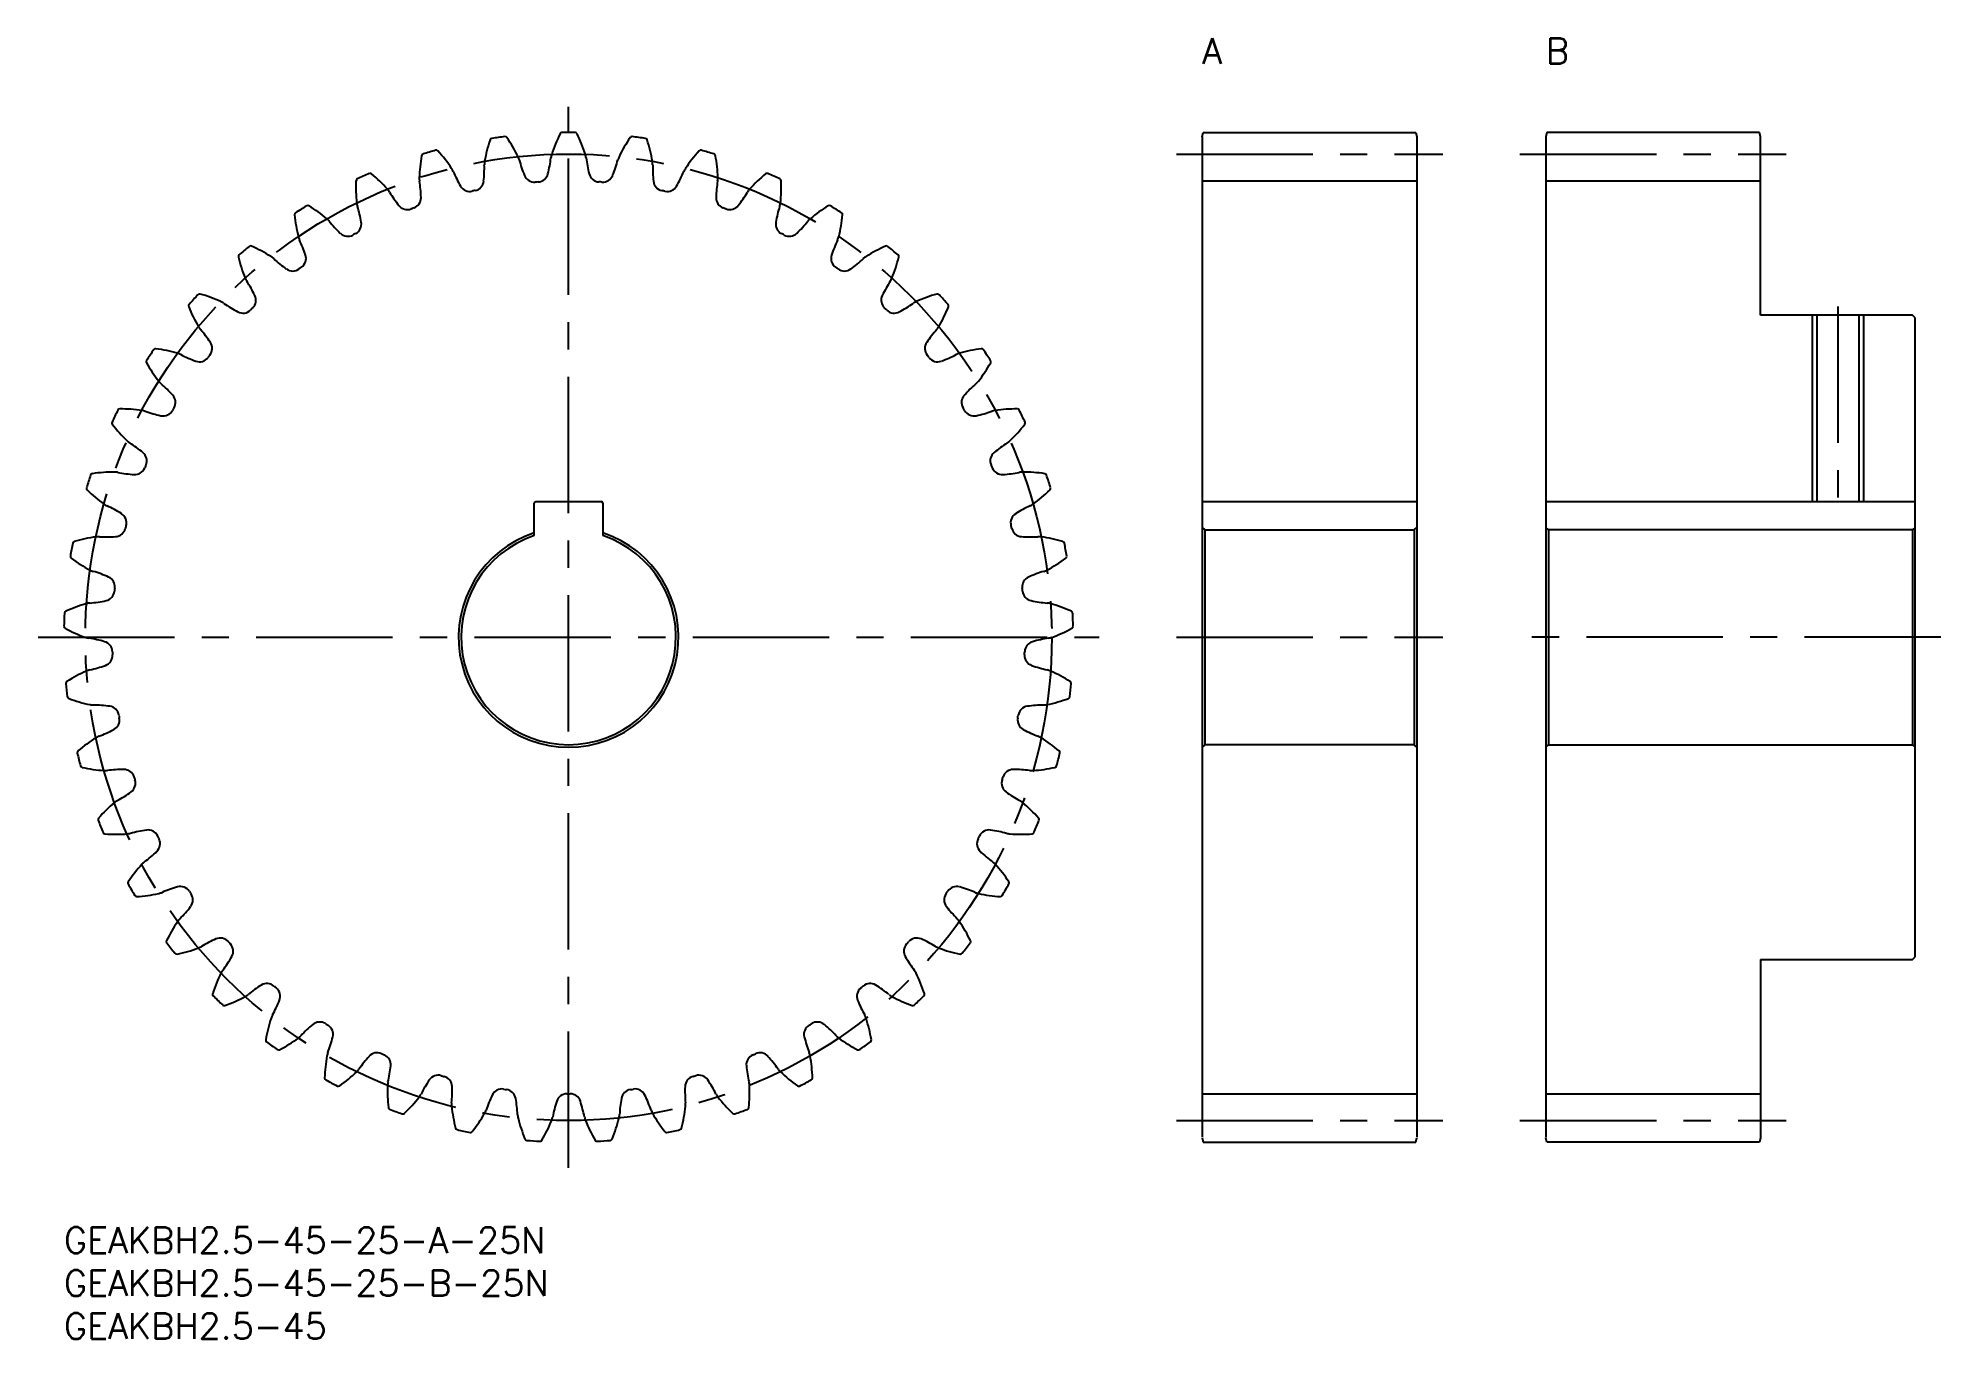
# Model space of a CAD drawing. Extents: x -3 to 219, y -13 to 138.
import ezdxf

# ---------------------------------------------------------------- set-up
doc = ezdxf.new("R2010")
doc.units = 0
doc.header["$LTSCALE"] = 0.5
doc.linetypes.add('CENTER', pattern=[50.8, 31.75, -6.35, 6.35, -6.35])
for name, color, linetype in [('MSM_CENTER', 1, 'CENTER'), ('MSM_CONTINUOUS', 7, 'CONTINUOUS'), ('MSM_NARROW', 5, 'CONTINUOUS'), ('MSM_PART_NUMBER', 7, 'CONTINUOUS')]:
    doc.layers.add(name, color=color, linetype=linetype)
doc.styles.get("Standard").update_dxf_attribs({"font": 'txt.shx', "height": 1, "bigfont": 'bigfont.shx'})

# ---------------------------------------------------------------- blocks, each defined once
blk = doc.blocks.new('*U3')
at = {"layer": 'MSM_PART_NUMBER'}
blk.add_text('GEAKBH2.5-45-25-B-25N', height=3, dxfattribs=at).set_placement((0, -8))
blk = doc.blocks.new('*U4')
at = {"layer": 'MSM_PART_NUMBER'}
blk.add_text('GEAKBH2.5-45-25-A-25N', height=3, dxfattribs=at).set_placement((0, -3))
blk = doc.blocks.new('*U5')
at = {"layer": 'MSM_PART_NUMBER'}
blk.add_text('GEAKBH2.5-45', height=3, dxfattribs=at).set_placement((0, -13))
blk = doc.blocks.new('*U6')
at = {"layer": 'MSM_PART_NUMBER'}
blk.add_text('A', height=3, dxfattribs=at).set_placement((132.5, 135.41))
blk = doc.blocks.new('*U7')
at = {"layer": 'MSM_PART_NUMBER'}
blk.add_text('B', height=3, dxfattribs=at).set_placement((172.5, 135.41))

msp = doc.modelspace()

# ---------------------------------------------------------------- linework, layer by layer
at = {"layer": 'MSM_CENTER'}
for p, q in [((58.75, 6.91), (58.75, 130.41)), ((129.5, 124.91), (160.5, 124.91)), ((169.5, 124.91), (200.5, 124.91)), ((206.5, 107.16), (206.5, 83.46)), ((-3, 68.66), (120.5, 68.66)), ((129.5, 68.66), (160.5, 68.66)), ((218.5, 68.66), (169.5, 68.66)), ((129.5, 12.41), (160.5, 12.41)), ((169.5, 12.41), (200.5, 12.41))]:
    msp.add_line(p, q, dxfattribs=at)
msp.add_circle((58.75, 68.66), 56.25, dxfattribs=at)
at = {"layer": 'MSM_CONTINUOUS'}
for p, q in [((132.5, 126.91), (132.63, 127.41)), ((132.5, 126.91), (132.5, 10.48)), ((132.63, 127.41), (157.37, 127.41)), ((157.37, 127.41), (157.5, 126.91)), ((157.5, 126.91), (157.5, 10.48)), ((172.63, 127.41), (172.5, 126.91)), ((172.5, 126.91), (172.5, 10.48)), ((197.37, 127.41), (172.63, 127.41)), ((197.5, 126.91), (197.37, 127.41)), ((197.5, 106.16), (197.5, 126.91)), ((132.5, 121.78), (157.5, 121.78)), ((172.5, 121.78), (197.5, 121.78)), ((215.2, 106.16), (197.5, 106.16)), ((204.04, 106.16), (204.04, 84.46)), ((208.96, 106.16), (208.96, 84.46)), ((215.5, 105.86), (215.2, 106.16)), ((215.5, 31.46), (215.5, 105.86)), ((54.75, 80.5), (54.75, 84.26)), ((54.95, 84.46), (62.55, 84.46)), ((62.75, 84.26), (62.75, 80.5)), ((132.5, 84.46), (157.5, 84.46)), ((172.5, 84.46), (215.5, 84.46)), ((132.5, 81.46), (132.8, 81.16)), ((132.8, 81.16), (132.8, 56.16)), ((132.8, 81.16), (157.2, 81.16)), ((157.2, 81.16), (157.5, 81.46)), ((157.2, 81.16), (157.2, 56.16)), ((172.8, 81.16), (172.5, 81.46)), ((172.8, 81.16), (172.8, 56.16)), ((215.2, 81.16), (172.8, 81.16)), ((215.5, 81.46), (215.2, 81.16)), ((215.2, 81.16), (215.2, 56.16)), ((132.8, 56.16), (132.5, 55.86)), ((157.2, 56.16), (132.8, 56.16)), ((157.5, 55.86), (157.2, 56.16)), ((172.5, 55.86), (172.8, 56.16)), ((172.8, 56.16), (215.2, 56.16)), ((215.2, 56.16), (215.5, 55.86)), ((197.5, 31.16), (215.2, 31.16)), ((197.5, 31.16), (197.5, 10.41)), ((215.2, 31.16), (215.5, 31.46)), ((132.5, 15.53), (157.5, 15.53)), ((172.5, 15.53), (197.5, 15.53)), ((132.5, 10.41), (132.63, 9.91)), ((132.63, 9.91), (157.37, 9.91)), ((157.37, 9.91), (157.5, 10.41)), ((172.63, 9.91), (172.5, 10.41)), ((197.37, 9.91), (172.63, 9.91)), ((197.5, 10.41), (197.37, 9.91))]:
    msp.add_line(p, q, dxfattribs=at)
for centre, radius, start, end in [((66.71, 120.93), 18, 161.7827, 170), ((49.85, 126.47), 0.25, 98.7523, 161.7827), ((58.75, 68.66), 58.75, 97.2477, 98.7523), ((51.37, 126.69), 0.25, 34.2172, 97.2475), ((36.69, 116.71), 18, 26, 34.2173), ((73.91, 119.31), 18, 153.7827, 162), ((57.98, 127.15), 0.25, 90.7522, 153.7827), ((58.75, 68.66), 58.75, 89.2477, 90.7523), ((59.52, 127.15), 0.25, 26.2173, 89.2477), ((43.59, 119.31), 18, 18, 26.2173), ((80.81, 116.71), 18, 145.7827, 154), ((66.13, 126.69), 0.25, 82.7522, 145.7827), ((58.75, 68.66), 58.75, 81.2477, 82.7523), ((67.65, 126.47), 0.25, 18.2173, 81.2477), ((50.79, 120.93), 18, 10, 18.2173), ((59.36, 121.52), 18, 169.7827, 178), ((41.89, 124.67), 0.25, 106.7523, 169.7827), ((58.75, 68.66), 58.75, 105.2477, 106.7523), ((43.36, 125.1), 0.25, 42.2172, 105.2477), ((30.22, 113.17), 18, 34, 42.2173), ((51.02, 123.69), 2.06, 170, 181.2438), ((51.02, 123.69), 2.06, 14.7562, 26), ((67.52, 128.04), 15, 194.7626, 202.0227), ((41.8, 126.24), 15, 345.9773, 353.2374), ((58.75, 124.23), 2.06, 162, 173.2438), ((58.75, 124.23), 2.06, 6.7562, 18), ((75.7, 126.24), 15, 186.7626, 194.0227), ((49.98, 128.04), 15, 337.9773, 345.2374), ((66.48, 123.69), 2.06, 154, 165.2438), ((66.48, 123.69), 2.06, 358.7562, 10), ((87.28, 113.17), 18, 137.7827, 146), ((74.14, 125.1), 0.25, 74.7523, 137.7827), ((58.75, 68.66), 58.75, 73.2477, 74.7523), ((75.61, 124.67), 0.25, 10.2173, 73.2477), ((58.14, 121.52), 18, 2, 10.2173), ((34.26, 121.78), 0.25, 114.7523, 177.7827), ((58.75, 68.66), 58.75, 113.2477, 114.7523), ((35.66, 122.41), 0.25, 50.2172, 113.2475), ((24.3, 108.77), 18, 42, 50.2173), ((43.43, 122.08), 2.06, 178, 189.2438), ((43.43, 122.08), 2.06, 22.7562, 34), ((59.17, 128.68), 15, 202.7626, 210.0227), ((33.95, 123.32), 15, 353.9773, 1.2374), ((54.77, 122.89), 1.25, 202.0227, 274.1984), ((55.14, 122.91), 1.25, 273.8016, 345.9773), ((62.36, 122.91), 1.25, 194.0227, 266.1984), ((62.73, 122.89), 1.25, 265.8016, 337.9773), ((83.55, 123.32), 15, 178.7626, 186.0227), ((58.33, 128.68), 15, 329.9773, 337.2374), ((74.07, 122.08), 2.06, 146, 157.2438), ((74.07, 122.08), 2.06, 350.7562, 2), ((93.2, 108.77), 18, 129.7827, 138), ((81.84, 122.41), 0.25, 66.7523, 129.7827), ((58.75, 68.66), 58.75, 65.2477, 66.7523), ((83.24, 121.78), 0.25, 2.2173, 65.2477), ((51.99, 121.09), 18, 177.7827, 186), ((36.14, 119.43), 2.06, 30.7562, 42), ((50.81, 128.16), 15, 210.7626, 218.0227), ((40.33, 119.82), 1.25, 289.8016, 1.9773), ((26.59, 119.34), 15, 1.9773, 9.2374), ((47.26, 121.8), 1.25, 210.0227, 282.1984), ((58.75, 68.66), 53.13, 101.8016, 102.1984), ((47.63, 121.88), 1.25, 281.8016, 353.9773), ((58.75, 68.66), 53.12, 93.8016, 94.1984), ((58.75, 68.66), 53.13, 85.8016, 86.1984), ((69.87, 121.88), 1.25, 186.0227, 258.1984), ((58.75, 68.66), 53.12, 77.8016, 78.1984), ((70.24, 121.8), 1.25, 257.8016, 329.9773), ((90.91, 119.34), 15, 170.7626, 178.0227), ((77.17, 119.82), 1.25, 178.0227, 250.1984), ((66.69, 128.16), 15, 321.9773, 329.2374), ((81.36, 119.43), 2.06, 138, 149.2438), ((65.51, 121.09), 18, 354, 2.2173), ((27.1, 117.86), 0.25, 122.7523, 185.7827), ((44.76, 119.64), 18, 185.7827, 194), ((58.75, 68.66), 58.75, 121.2477, 122.7523), ((28.4, 118.67), 0.25, 58.2172, 121.2475), ((19.05, 103.58), 18, 50, 58.2173), ((36.14, 119.43), 2.06, 186, 197.2438), ((19.85, 114.37), 15, 9.9773, 17.2374), ((39.98, 119.69), 1.25, 218.0227, 290.1984), ((58.75, 68.66), 53.12, 109.8016, 110.1984), ((58.75, 68.66), 53.12, 69.8016, 70.1984), ((77.52, 119.69), 1.25, 249.8016, 321.9773), ((97.65, 114.37), 15, 162.7626, 170.0227), ((81.36, 119.43), 2.06, 342.7562, 354), ((98.45, 103.58), 18, 121.7827, 130), ((89.1, 118.67), 0.25, 58.7522, 121.7827), ((58.75, 68.66), 58.75, 57.2477, 58.7523), ((72.74, 119.64), 18, 346, 354.2173), ((90.4, 117.86), 0.25, 354.2173, 57.2477), ((29.3, 115.79), 2.06, 194, 205.2438), ((29.3, 115.79), 2.06, 38.7562, 50), ((42.6, 126.47), 15, 218.7626, 226.0227), ((33.06, 116.58), 1.25, 226.0227, 298.1984), ((58.75, 68.66), 53.13, 117.8016, 118.1984), ((33.39, 116.75), 1.25, 297.8016, 9.9773), ((84.11, 116.75), 1.25, 170.0227, 242.1984), ((58.75, 68.66), 53.13, 61.8016, 62.1984), ((84.44, 116.58), 1.25, 241.8016, 313.9773), ((74.9, 126.47), 15, 313.9773, 321.2374), ((88.2, 115.79), 2.06, 130, 141.2438), ((88.2, 115.79), 2.06, 334.7562, 346), ((20.56, 112.97), 0.25, 130.7523, 193.7827), ((58.75, 68.66), 58.75, 129.2477, 130.7523), ((21.74, 113.96), 0.25, 66.2172, 129.2477), ((14.58, 97.72), 18, 58, 66.2173), ((23.03, 111.23), 2.06, 46.7562, 58), ((13.86, 108.51), 15, 17.9773, 25.2374), ((26.94, 112.76), 1.25, 305.8016, 17.9773), ((90.56, 112.76), 1.25, 162.0227, 234.1984), ((103.64, 108.51), 15, 154.7626, 162.0227), ((94.47, 111.23), 2.06, 122, 133.2438), ((102.92, 97.72), 18, 113.7827, 122), ((95.76, 113.96), 0.25, 50.7523, 113.7827), ((58.75, 68.66), 58.75, 49.2477, 50.7523), ((96.94, 112.97), 0.25, 346.2173, 49.2477), ((37.8, 117.2), 18, 193.7827, 202), ((34.71, 123.66), 15, 226.7626, 234.0227), ((26.64, 112.54), 1.25, 234.0227, 306.1984), ((58.75, 68.66), 53.13, 125.8016, 126.1984), ((58.75, 68.66), 53.12, 53.8016, 54.1984), ((90.86, 112.54), 1.25, 233.8016, 305.9773), ((82.79, 123.66), 15, 305.9773, 313.2374), ((79.7, 117.2), 18, 338, 346.2173), ((58.75, 68.66), 58.75, 137.2477, 138.7523), ((15.79, 108.37), 0.25, 74.2172, 137.2477), ((10.97, 91.29), 18, 66, 74.2173), ((23.03, 111.23), 2.06, 202, 213.2438), ((8.75, 101.88), 15, 25.9773, 33.2374), ((108.75, 101.88), 15, 146.7626, 154.0227), ((94.47, 111.23), 2.06, 326.7562, 338), ((106.53, 91.29), 18, 105.7827, 114), ((101.71, 108.37), 0.25, 42.7523, 105.7827), ((58.75, 68.66), 58.75, 41.2477, 42.7523), ((14.77, 107.23), 0.25, 138.7523, 201.7827), ((31.25, 113.81), 18, 201.7827, 210), ((17.45, 105.84), 2.06, 54.7562, 66), ((27.29, 119.78), 15, 234.7626, 242.0227), ((20.84, 107.64), 1.25, 242.0227, 314.1984), ((58.75, 68.66), 53.13, 133.8016, 134.1984), ((21.11, 107.9), 1.25, 313.8016, 25.9773), ((96.39, 107.9), 1.25, 154.0227, 226.1984), ((58.75, 68.66), 53.12, 45.8016, 46.1984), ((96.66, 107.64), 1.25, 225.8016, 297.9773), ((90.21, 119.78), 15, 297.9773, 305.2374), ((100.05, 105.84), 2.06, 114, 125.2438), ((86.25, 113.81), 18, 330, 338.2173), ((102.73, 107.23), 0.25, 338.2173, 41.2477), ((17.45, 105.84), 2.06, 210, 221.2438), ((4.62, 94.6), 15, 33.9773, 41.2374), ((112.88, 94.6), 15, 138.7626, 146.0227), ((100.05, 105.84), 2.06, 318.7562, 330), ((58.75, 68.66), 58.75, 145.2477, 146.7523), ((10.68, 102), 0.25, 82.2172, 145.2477), ((8.28, 84.42), 18, 74, 82.2173), ((16.02, 102.28), 1.25, 321.8016, 33.9773), ((101.48, 102.28), 1.25, 146.0227, 218.1984), ((109.22, 84.42), 18, 97.7827, 106), ((106.82, 102), 0.25, 34.7523, 97.7827), ((58.75, 68.66), 58.75, 33.2477, 34.7523), ((9.83, 100.73), 0.25, 146.7523, 209.7827), ((25.23, 109.55), 18, 209.7827, 218), ((12.67, 99.73), 2.06, 62.7562, 74), ((20.48, 114.91), 15, 242.7626, 250.0227), ((15.79, 101.98), 1.25, 250.0227, 322.1984), ((58.75, 68.66), 53.13, 141.8016, 142.1984), ((58.75, 68.66), 53.12, 37.8016, 38.1984), ((101.71, 101.98), 1.25, 217.8016, 289.9773), ((97.02, 114.91), 15, 289.9773, 297.2374), ((104.83, 99.73), 2.06, 106, 117.2438), ((92.27, 109.55), 18, 322, 330.2173), ((107.67, 100.73), 0.25, 330.2173, 33.2477), ((12.67, 99.73), 2.06, 218, 229.2438), ((1.53, 86.81), 15, 41.9773, 49.2374), ((115.97, 86.81), 15, 130.7626, 138.0227), ((104.83, 99.73), 2.06, 310.7562, 322), ((58.75, 68.66), 53.13, 149.8016, 150.1984), ((11.75, 96.01), 1.25, 329.8016, 41.9773), ((105.75, 96.01), 1.25, 138.0227, 210.1984), ((58.75, 68.66), 53.12, 29.8016, 30.1984), ((5.84, 93.61), 0.25, 154.7523, 217.7827), ((58.75, 68.66), 58.75, 153.2477, 154.7523), ((19.87, 104.48), 18, 217.7827, 226), ((6.51, 94.99), 0.25, 90.2172, 153.2477), ((6.58, 77.24), 18, 82, 90.2173), ((8.8, 93.02), 2.06, 70.7562, 82), ((14.42, 109.13), 15, 250.7626, 258.0227), ((11.57, 95.68), 1.25, 258.0227, 330.1984), ((105.93, 95.68), 1.25, 209.8016, 281.9773), ((103.08, 109.13), 15, 281.9773, 289.2374), ((108.7, 93.02), 2.06, 98, 109.2438), ((110.92, 77.24), 18, 89.7827, 98), ((97.63, 104.48), 18, 314, 322.2173), ((110.99, 94.99), 0.25, 26.7523, 89.7827), ((58.75, 68.66), 58.75, 25.2477, 26.7523), ((111.66, 93.61), 0.25, 322.2173, 25.2477), ((8.8, 93.02), 2.06, 226, 237.2438), ((-0.44, 78.67), 15, 49.9773, 57.2374), ((117.94, 78.67), 15, 122.7626, 130.0227), ((108.7, 93.02), 2.06, 302.7562, 314), ((8.41, 89.2), 1.25, 337.8016, 49.9773), ((58.75, 68.66), 53.13, 157.8016, 158.1984), ((109.09, 89.2), 1.25, 130.0227, 202.1984), ((58.75, 68.66), 53.13, 21.8016, 22.1984), ((58.75, 68.66), 58.75, 161.2477, 162.7523), ((3.36, 87.46), 0.25, 98.2172, 161.2477), ((5.89, 69.89), 18, 90, 98.2173), ((5.89, 85.83), 2.06, 78.7562, 90), ((9.22, 102.57), 15, 258.7626, 266.0227), ((8.26, 88.85), 1.25, 266.0227, 338.1984), ((109.24, 88.85), 1.25, 201.8016, 273.9773), ((108.28, 102.57), 15, 273.9773, 281.2374), ((111.61, 85.83), 2.06, 90, 101.2438), ((111.61, 69.89), 18, 81.7827, 90), ((114.14, 87.46), 0.25, 18.7523, 81.7827), ((58.75, 68.66), 58.75, 17.2477, 18.7523), ((2.88, 86), 0.25, 162.7523, 225.7827), ((15.26, 98.72), 18, 225.7827, 234), ((54.95, 84.26), 0.2, 90, 180), ((62.55, 84.26), 0.2, 0, 90), ((102.24, 98.72), 18, 306, 314.2173), ((114.62, 86), 0.25, 314.2173, 17.2477), ((5.89, 85.83), 2.06, 234, 245.2438), ((-1.25, 70.34), 15, 57.9773, 65.2374), ((6.04, 81.99), 1.25, 345.8016, 57.9773), ((111.46, 81.99), 1.25, 122.0227, 194.1984), ((118.75, 70.34), 15, 114.7626, 122.0227), ((111.61, 85.83), 2.06, 294.7562, 306), ((1.28, 79.57), 0.25, 106.2172, 169.2477), ((6.23, 62.53), 18, 98, 106.2173), ((4.02, 78.31), 2.06, 86.7562, 98), ((4.98, 95.34), 15, 266.7626, 274.0227), ((5.94, 81.63), 1.25, 274.0227, 346.1984), ((58.75, 68.66), 53.13, 165.8016, 166.1984), ((58.75, 68.66), 12.8, 108.21, 71.79), ((58.75, 68.66), 12.5, 108.6629, 71.3371), ((58.75, 68.66), 53.13, 13.8016, 14.1984), ((111.56, 81.63), 1.25, 193.8016, 265.9773), ((112.52, 95.34), 15, 265.9773, 273.2374), ((113.48, 78.31), 2.06, 82, 93.2438), ((111.27, 62.53), 18, 73.7827, 82), ((116.22, 79.57), 0.25, 10.7523, 73.7827), ((58.75, 68.66), 58.75, 169.2477, 170.7523), ((1.01, 78.06), 0.25, 170.7523, 233.7827), ((11.5, 92.38), 18, 233.7827, 242), ((106, 92.38), 18, 298, 306.2173), ((58.75, 68.66), 58.75, 9.2477, 10.7523), ((116.49, 78.06), 0.25, 306.2173, 9.2477), ((4.02, 78.31), 2.06, 242, 253.2438), ((-0.9, 61.97), 15, 65.9773, 73.2374), ((4.69, 74.53), 1.25, 353.8016, 65.9773), ((112.81, 74.53), 1.25, 114.0227, 186.1984), ((118.4, 61.97), 15, 106.7626, 114.0227), ((113.48, 78.31), 2.06, 286.7562, 298), ((4.65, 74.15), 1.25, 282.0227, 354.1984), ((58.75, 68.66), 53.13, 173.8016, 174.1984), ((58.75, 68.66), 53.13, 5.8016, 6.1984), ((112.85, 74.15), 1.25, 185.8016, 257.9773), ((58.75, 68.66), 58.75, 177.2477, 178.7523), ((0.32, 71.47), 0.25, 114.2172, 177.2477), ((7.6, 55.28), 18, 106, 114.2173), ((3.21, 70.6), 2.06, 94.7562, 106), ((1.79, 87.6), 15, 274.7626, 282.0227), ((115.71, 87.6), 15, 257.9773, 265.2374), ((114.29, 70.6), 2.06, 74, 85.2438), ((109.9, 55.28), 18, 65.7827, 74), ((117.18, 71.47), 0.25, 2.7523, 65.7827), ((58.75, 68.66), 58.75, 1.2477, 2.7523), ((0.26, 69.93), 0.25, 178.7523, 241.7827), ((8.66, 85.57), 18, 241.7827, 250), ((108.84, 85.57), 18, 290, 298.2173), ((117.24, 69.93), 0.25, 298.2173, 1.2477), ((3.21, 70.6), 2.06, 250, 261.2438), ((0.61, 53.73), 15, 73.9773, 81.2374), ((4.4, 66.95), 1.25, 1.8016, 73.9773), ((4.42, 66.57), 1.25, 290.0227, 2.1984), ((58.75, 68.66), 53.13, 181.8016, 182.1984), ((113.08, 66.57), 1.25, 177.8016, 249.9773), ((58.75, 68.66), 53.12, 357.8016, 358.1984), ((113.1, 66.95), 1.25, 106.0227, 178.1984), ((116.89, 53.73), 15, 98.7626, 106.0227), ((114.29, 70.6), 2.06, 278.7562, 290), ((9.96, 48.29), 18, 114, 122.2173), ((3.48, 62.85), 2.06, 102.7562, 114), ((-0.29, 79.49), 15, 282.7626, 290.0227), ((117.79, 79.49), 15, 249.9773, 257.2374), ((114.02, 62.85), 2.06, 66, 77.2438), ((107.54, 48.29), 18, 57.7827, 66), ((0.5, 63.31), 0.25, 122.2172, 185.2477), ((58.75, 68.66), 58.75, 185.2477, 186.7523), ((58.75, 68.66), 58.75, 353.2477, 354.7523), ((117, 63.31), 0.25, 354.7523, 57.7827), ((0.66, 61.78), 0.25, 186.7523, 249.7827), ((6.79, 78.43), 18, 249.7827, 258), ((3.48, 62.85), 2.06, 258, 269.2438), ((3.25, 45.78), 15, 81.9773, 89.2374), ((5.17, 59.4), 1.25, 9.8016, 81.9773), ((112.33, 59.4), 1.25, 98.0227, 170.1984), ((114.25, 45.78), 15, 90.7626, 98.0227), ((114.02, 62.85), 2.06, 270.7562, 282), ((110.71, 78.43), 18, 282, 290.2173), ((116.84, 61.78), 0.25, 290.2173, 353.2477), ((-1.23, 71.17), 15, 290.7626, 298.0227), ((5.23, 59.03), 1.25, 298.0227, 10.1984), ((58.75, 68.66), 53.13, 189.8016, 190.1984), ((112.27, 59.03), 1.25, 169.8016, 241.9773), ((58.75, 68.66), 53.12, 349.8016, 350.1984), ((118.73, 71.17), 15, 241.9773, 249.2374), ((1.81, 55.25), 0.25, 130.2172, 193.2477), ((13.27, 41.7), 18, 122, 130.2173), ((4.82, 55.21), 2.06, 110.7562, 122), ((112.68, 55.21), 2.06, 58, 69.2438), ((104.23, 41.7), 18, 49.7827, 58), ((115.69, 55.25), 0.25, 346.7523, 49.7827), ((58.75, 68.66), 58.75, 193.2477, 194.7523), ((2.18, 53.76), 0.25, 194.7523, 257.7827), ((5.93, 71.11), 18, 257.7827, 266), ((4.82, 55.21), 2.06, 266, 277.2438), ((6.97, 38.28), 15, 89.9773, 97.2374), ((6.98, 52.03), 1.25, 17.8016, 89.9773), ((110.52, 52.03), 1.25, 90.0227, 162.1984), ((110.53, 38.28), 15, 82.7626, 90.0227), ((112.68, 55.21), 2.06, 262.7562, 274), ((111.57, 71.11), 18, 274, 282.2173), ((115.32, 53.76), 0.25, 282.2173, 345.2477), ((58.75, 68.66), 58.75, 345.2477, 346.7523), ((7.09, 51.67), 1.25, 306.0227, 18.1984), ((58.75, 68.66), 53.13, 197.8016, 198.1984), ((110.41, 51.67), 1.25, 161.8016, 233.9773), ((58.75, 68.66), 53.13, 341.8016, 342.1984), ((17.46, 35.63), 18, 130, 138.2173), ((7.22, 47.84), 2.06, 118.7562, 130), ((-0.99, 62.8), 15, 298.7626, 306.0227), ((118.49, 62.8), 15, 233.9773, 241.2374), ((110.28, 47.84), 2.06, 50, 61.2438), ((100.04, 35.63), 18, 41.7827, 50), ((4.23, 47.46), 0.25, 138.2172, 201.2477), ((58.75, 68.66), 58.75, 201.2477, 202.7523), ((58.75, 68.66), 58.75, 337.2477, 338.7523), ((113.27, 47.46), 0.25, 338.7523, 41.7827), ((4.8, 46.03), 0.25, 202.7523, 265.7827), ((6.11, 63.73), 18, 265.7827, 274), ((7.22, 47.84), 2.06, 274, 285.2438), ((11.7, 31.37), 15, 97.9773, 105.2374), ((9.8, 44.99), 1.25, 25.8016, 97.9773), ((9.96, 44.65), 1.25, 314.0227, 26.1984), ((58.75, 68.66), 53.13, 205.8016, 206.1984), ((107.54, 44.65), 1.25, 153.8016, 225.9773), ((58.75, 68.66), 53.13, 333.8016, 334.1984), ((107.7, 44.99), 1.25, 82.0227, 154.1984), ((105.8, 31.37), 15, 74.7626, 82.0227), ((110.28, 47.84), 2.06, 254.7562, 266), ((111.39, 63.73), 18, 266, 274.2173), ((112.7, 46.03), 0.25, 274.2173, 337.2477), ((22.46, 30.2), 18, 138, 146.2173), ((10.62, 40.87), 2.06, 126.7562, 138), ((0.41, 54.54), 15, 306.7626, 314.0227), ((117.09, 54.54), 15, 225.9773, 233.2374), ((106.88, 40.87), 2.06, 42, 53.2438), ((95.04, 30.2), 18, 33.7827, 42), ((7.71, 40.07), 0.25, 146.2172, 209.2477), ((58.75, 68.66), 58.75, 209.2477, 210.7523), ((58.75, 68.66), 58.75, 329.2477, 330.7523), ((109.79, 40.07), 0.25, 330.7523, 33.7827), ((8.48, 38.74), 0.25, 210.7523, 273.7827), ((7.3, 56.45), 18, 273.7827, 282), ((10.62, 40.87), 2.06, 282, 293.2438), ((17.35, 25.19), 15, 105.9773, 113.2374), ((13.57, 38.41), 1.25, 33.8016, 105.9773), ((58.75, 68.66), 53.12, 213.8016, 214.1984), ((13.78, 38.09), 1.25, 322.0227, 34.1984), ((103.72, 38.09), 1.25, 145.8016, 217.9773), ((58.75, 68.66), 53.12, 325.8016, 326.1984), ((103.93, 38.41), 1.25, 74.0227, 146.1984), ((100.15, 25.19), 15, 66.7626, 74.0227), ((106.88, 40.87), 2.06, 246.7562, 258), ((110.2, 56.45), 18, 258, 266.2173), ((109.02, 38.74), 0.25, 266.2173, 329.2477), ((28.17, 25.53), 18, 146, 154.2173), ((14.95, 34.44), 2.06, 134.7562, 146), ((2.94, 46.56), 15, 314.7626, 322.0227), ((114.56, 46.56), 15, 217.9773, 225.2374), ((102.55, 34.44), 2.06, 34, 45.2438), ((89.33, 25.53), 18, 25.7827, 34), ((12.18, 33.25), 0.25, 154.2172, 217.2477), ((23.8, 19.85), 15, 113.9773, 121.2374), ((18.22, 32.41), 1.25, 41.8016, 113.9773), ((58.75, 68.66), 53.13, 221.8016, 222.1984), ((58.75, 68.66), 53.13, 317.8016, 318.1984), ((99.28, 32.41), 1.25, 66.0227, 138.1984), ((93.7, 19.85), 15, 58.7626, 66.0227), ((105.32, 33.25), 0.25, 322.7523, 25.7827), ((58.75, 68.66), 58.75, 217.2477, 218.7523), ((13.13, 32.04), 0.25, 218.7523, 281.7827), ((9.5, 49.41), 18, 281.7827, 290), ((14.95, 34.44), 2.06, 290, 301.2438), ((6.56, 39), 15, 322.7626, 330.0227), ((18.47, 32.13), 1.25, 330.0227, 42.1984), ((99.03, 32.13), 1.25, 137.8016, 209.9773), ((110.94, 39), 15, 209.9773, 217.2374), ((102.55, 34.44), 2.06, 238.7562, 250), ((108, 49.41), 18, 250, 258.2173), ((104.37, 32.04), 0.25, 258.2173, 321.2477), ((58.75, 68.66), 58.75, 321.2477, 322.7523), ((34.47, 21.69), 18, 154, 162.2173), ((20.14, 28.68), 2.06, 142.7562, 154), ((97.36, 28.68), 2.06, 26, 37.2438), ((83.03, 21.69), 18, 17.7827, 26), ((17.56, 27.11), 0.25, 162.2172, 225.2477), ((58.75, 68.66), 58.75, 225.2477, 226.7523), ((12.66, 42.75), 18, 289.7827, 298), ((20.14, 28.68), 2.06, 298, 309.2438), ((30.94, 15.46), 15, 121.9773, 129.2374), ((23.65, 27.12), 1.25, 49.8016, 121.9773), ((58.75, 68.66), 53.12, 229.8016, 230.1984), ((23.94, 26.88), 1.25, 338.0227, 50.1984), ((93.56, 26.88), 1.25, 129.8016, 201.9773), ((58.75, 68.66), 53.13, 309.8016, 310.1984), ((93.85, 27.12), 1.25, 58.0227, 130.1984), ((86.56, 15.46), 15, 50.7626, 58.0227), ((97.36, 28.68), 2.06, 230.7562, 242), ((104.84, 42.75), 18, 242, 250.2173), ((58.75, 68.66), 58.75, 313.2477, 314.7523), ((99.94, 27.11), 0.25, 314.7523, 17.7827), ((18.67, 26.04), 0.25, 226.7523, 289.7827), ((26.08, 23.69), 2.06, 150.7562, 162), ((11.19, 32.03), 15, 330.7626, 338.0227), ((106.31, 32.03), 15, 201.9773, 209.2374), ((91.42, 23.69), 2.06, 18, 29.2438), ((98.83, 26.04), 0.25, 250.2173, 313.2477), ((41.24, 18.77), 18, 162, 170.2173), ((26.08, 23.69), 2.06, 306, 317.2438), ((38.61, 12.11), 15, 129.9773, 137.2374), ((29.78, 22.64), 1.25, 57.8016, 129.9773), ((58.75, 68.66), 53.13, 237.8016, 238.1984), ((30.1, 22.44), 1.25, 346.0227, 58.1984), ((87.4, 22.44), 1.25, 121.8016, 193.9773), ((58.75, 68.66), 53.12, 301.8016, 302.1984), ((87.72, 22.64), 1.25, 50.0227, 122.1984), ((78.89, 12.11), 15, 42.7626, 50.0227), ((91.42, 23.69), 2.06, 222.7562, 234), ((76.26, 18.77), 18, 9.7827, 18), ((23.75, 21.78), 0.25, 170.2172, 233.2477), ((58.75, 68.66), 58.75, 233.2477, 234.7523), ((24.99, 20.88), 0.25, 234.7523, 297.7827), ((16.72, 36.58), 18, 297.7827, 306), ((48.35, 16.82), 18, 170, 178.2173), ((32.66, 19.58), 2.06, 158.7562, 170), ((16.75, 25.77), 15, 338.7626, 346.0227), ((36.46, 19.06), 1.25, 65.8016, 137.9773), ((58.75, 68.66), 53.12, 245.8016, 246.1984), ((36.81, 18.91), 1.25, 354.0227, 66.1984), ((80.69, 18.91), 1.25, 113.8016, 185.9773), ((58.75, 68.66), 53.13, 293.8016, 294.1984), ((81.04, 19.06), 1.25, 42.0227, 114.1984), ((100.75, 25.77), 15, 193.9773, 201.2374), ((84.84, 19.58), 2.06, 10, 21.2438), ((69.15, 16.82), 18, 1.7827, 10), ((100.78, 36.58), 18, 234, 242.2173), ((92.51, 20.88), 0.25, 242.2173, 305.2477), ((58.75, 68.66), 58.75, 305.2477, 306.7523), ((93.75, 21.78), 0.25, 306.7523, 9.7827), ((21.59, 31.05), 18, 305.7827, 314), ((32.66, 19.58), 2.06, 314, 325.2438), ((46.68, 9.85), 15, 137.9773, 145.2374), ((23.13, 20.34), 15, 346.7626, 354.0227), ((94.37, 20.34), 15, 185.9773, 193.2374), ((70.82, 9.85), 15, 34.7626, 42.0227), ((84.84, 19.58), 2.06, 214.7562, 226), ((95.91, 31.05), 18, 226, 234.2173), ((30.61, 17.37), 0.25, 178.2172, 241.2477), ((58.75, 68.66), 58.75, 241.2477, 242.7523), ((31.97, 16.65), 0.25, 242.7523, 305.7827), ((55.67, 15.87), 18, 178, 186.2173), ((39.74, 16.43), 2.06, 166.7562, 178), ((54.98, 8.75), 15, 145.9773, 153.2374), ((43.58, 16.44), 1.25, 73.8016, 145.9773), ((58.75, 68.66), 53.13, 253.8016, 254.1984), ((43.94, 16.34), 1.25, 2.0227, 74.1984), ((30.2, 15.85), 15, 354.7626, 2.0227), ((51, 14.84), 1.25, 81.8016, 153.9773), ((58.75, 68.66), 53.13, 261.8016, 262.1984), ((51.37, 14.78), 1.25, 10.0227, 82.1984), ((58.56, 14.28), 1.25, 89.8016, 161.9773), ((58.75, 68.66), 53.13, 269.8016, 270.1984), ((58.94, 14.28), 1.25, 18.0227, 90.1984), ((66.13, 14.78), 1.25, 97.8016, 169.9773), ((58.75, 68.66), 53.13, 277.8016, 278.1984), ((66.5, 14.84), 1.25, 26.0227, 98.1984), ((87.3, 15.85), 15, 177.9773, 185.2374), ((73.56, 16.34), 1.25, 105.8016, 177.9773), ((58.75, 68.66), 53.12, 285.8016, 286.1984), ((73.92, 16.44), 1.25, 34.0227, 106.1984), ((62.52, 8.75), 15, 26.7626, 34.0227), ((61.83, 15.87), 18, 353.7827, 2), ((77.76, 16.43), 2.06, 2, 13.2438), ((85.53, 16.65), 0.25, 234.2173, 297.2477), ((58.75, 68.66), 58.75, 297.2477, 298.7523), ((86.89, 17.37), 0.25, 298.7523, 1.7827), ((38.02, 13.95), 0.25, 186.2172, 249.2477), ((58.75, 68.66), 58.75, 249.2477, 250.7523), ((27.18, 26.24), 18, 313.7827, 322), ((39.74, 16.43), 2.06, 322, 333.2438), ((47.19, 14.29), 2.06, 174.7562, 186), ((63.04, 15.96), 18, 186, 194.2173), ((47.19, 14.29), 2.06, 330, 341.2438), ((63.35, 8.8), 15, 153.9773, 161.2374), ((37.83, 12.39), 15, 2.7626, 10.0227), ((71.64, 10.03), 15, 161.9773, 169.2374), ((45.86, 10.03), 15, 10.7626, 18.0227), ((79.67, 12.39), 15, 169.9773, 177.2374), ((54.15, 8.8), 15, 18.7626, 26.0227), ((70.31, 14.29), 2.06, 198.7562, 210), ((54.46, 15.96), 18, 345.7827, 354), ((70.31, 14.29), 2.06, 354, 5.2438), ((77.76, 16.43), 2.06, 206.7562, 218), ((90.32, 26.24), 18, 218, 226.2173), ((58.75, 68.66), 58.75, 289.2477, 290.7523), ((79.48, 13.95), 0.25, 290.7523, 353.7827), ((39.47, 13.43), 0.25, 250.7523, 313.7827), ((45.84, 11.6), 0.25, 194.2172, 257.2477), ((58.75, 68.66), 58.75, 257.2477, 258.7523), ((47.34, 11.28), 0.25, 258.7523, 321.7827), ((33.39, 22.26), 18, 321.7827, 330), ((54.87, 13.21), 2.06, 182.7562, 194), ((70.34, 17.07), 18, 194, 202.2173), ((40.1, 19.18), 18, 329.7827, 338), ((54.87, 13.21), 2.06, 338, 349.2438), ((62.63, 13.21), 2.06, 190.7562, 202), ((77.4, 19.18), 18, 202, 210.2173), ((47.16, 17.07), 18, 337.7827, 346), ((62.63, 13.21), 2.06, 346, 357.2438), ((84.11, 22.26), 18, 210, 218.2173), ((70.16, 11.28), 0.25, 218.2172, 281.2477), ((58.75, 68.66), 58.75, 281.2477, 282.7523), ((71.66, 11.6), 0.25, 282.7523, 345.7827), ((78.03, 13.43), 0.25, 226.2172, 289.2475), ((53.9, 10.36), 0.25, 202.2172, 265.2477), ((58.75, 68.66), 58.75, 265.2477, 266.7523), ((55.44, 10.25), 0.25, 266.7523, 329.7827), ((62.06, 10.25), 0.25, 210.2172, 273.2475), ((58.75, 68.66), 58.75, 273.2477, 274.7523), ((63.6, 10.36), 0.25, 274.7523, 337.7827)]:
    msp.add_arc(centre, radius, start, end, dxfattribs=at)
at = {"layer": 'MSM_NARROW'}
for p, q in [((203.5, 106.16), (203.5, 84.46)), ((209.5, 106.16), (209.5, 84.46))]:
    msp.add_line(p, q, dxfattribs=at)

# ---------------------------------------------------------------- block references
at = {"layer": 'MSM_CONTINUOUS'}
for name in ['*U6', '*U7', '*U4', '*U3', '*U5']:
    msp.add_blockref(name, (0, 0), dxfattribs=at)

doc.saveas('drawing.dxf')
